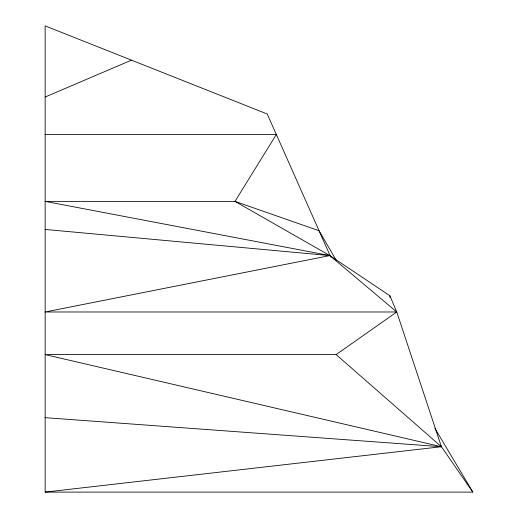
<?xml version="1.0" encoding="UTF-8"?>
<svg xmlns="http://www.w3.org/2000/svg" width="518" height="518" viewBox="0 0 518 518"><rect width="100%" height="100%" fill="white"/><g stroke="black" fill="none" stroke-linecap="round" stroke-linejoin="round"><path stroke-width="0.78" d="M440.63 445.318L441.407 446.73L45.144 354.597L336.137 354.597L396.756 311.978L389.892 295.739L329.849 255.588L234.991 201.379L45.144 201.379L329.849 255.588L396.756 311.978L441.407 446.73L472.856 492.1L45.144 492.1L45.144 25.9L267.236 114.005L330.698 256.954M45.144 97.015L131.307 60.237M45.144 492.1L441.407 446.73L336.137 354.597M45.144 134.486L276.327 134.486L234.991 201.379L319.069 230.763L336.065 260.03M396.756 311.978L45.144 311.978L329.849 255.588L45.144 229.442M45.144 417.67L441.407 446.73M434.88 428.295L472.856 492.1M389.892 295.739L389.892 297.345"/></g></svg>
